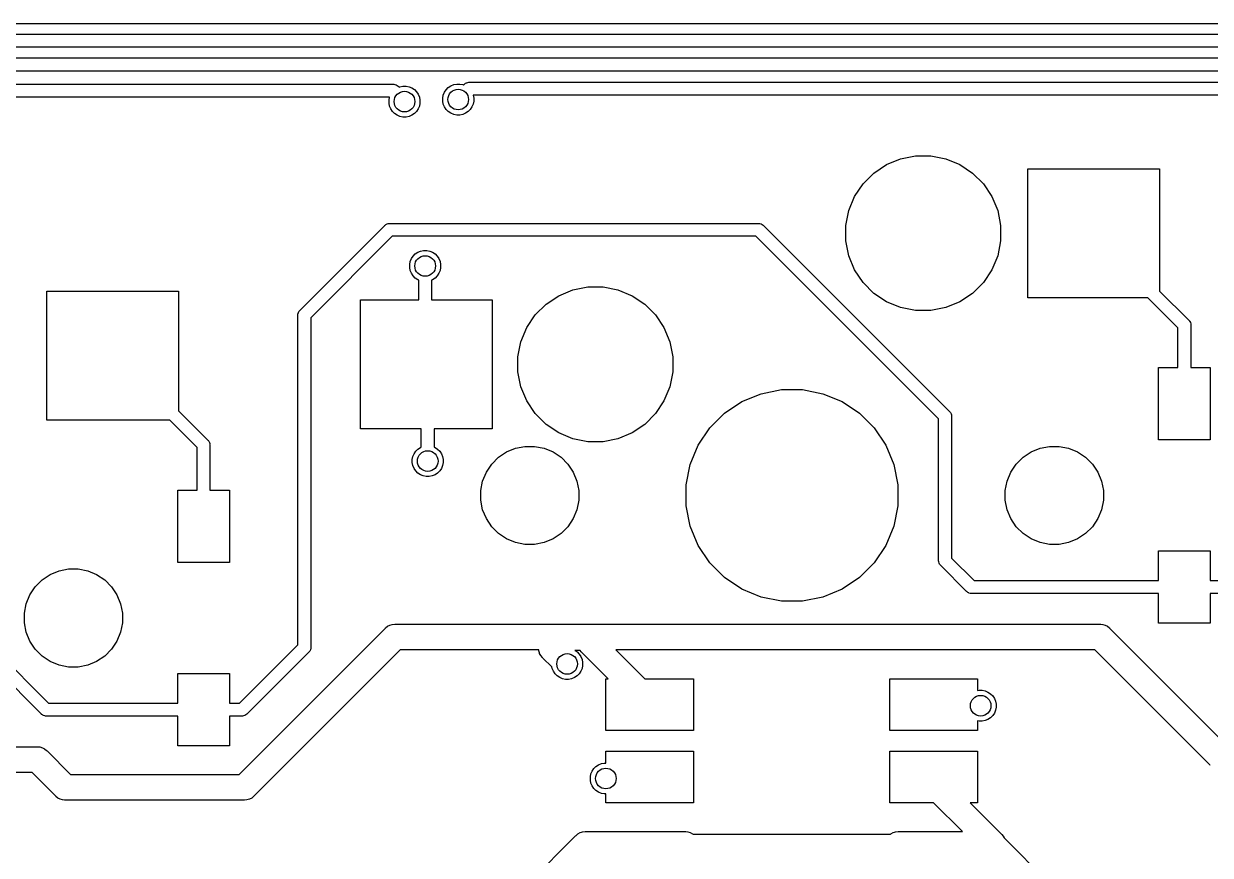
# Model space of a CAD drawing. Extents: x 0.5 to 11.2, y -4.1 to -0.9.
# Drawn here: x 8.06 to 8.965, y -2.899 to -2.264 of the extents above; entities that cross this region are included whole.
import ezdxf

# ---------------------------------------------------------------- set-up
doc = ezdxf.new("R2010")
doc.units = 0
doc.header["$MEASUREMENT"] = 0
doc.layers.add('BLACK', color=7, linetype='CONTINUOUS')

msp = doc.modelspace()

# ---------------------------------------------------------------- linework, layer by layer
at = {"layer": 'BLACK', "linetype": 'CONTINUOUS'}
for p, q in [((9.54877, -2.26421), (7.76133, -2.26421)), ((7.76691, -2.27209), (9.54167, -2.27209)), ((9.53985, -2.28209), (7.76873, -2.28209)), ((7.774, -2.29028), (9.09509, -2.29028)), ((9.09235, -2.30028), (7.77582, -2.30028)), ((7.7809, -2.31043), (8.34218, -2.31043)), ((8.34218, -2.31043), (8.34242, -2.31041)), ((8.34242, -2.31041), (8.34266, -2.31043)), ((8.34266, -2.31043), (8.34266, -2.31043)), ((8.34266, -2.31043), (8.34339, -2.3105)), ((8.34339, -2.3105), (8.34431, -2.31079)), ((8.34431, -2.31079), (8.34517, -2.31124)), ((8.34517, -2.31124), (8.34592, -2.31186)), ((8.34592, -2.31186), (8.34607, -2.31205)), ((8.34607, -2.31205), (8.34657, -2.31254)), ((8.34657, -2.31254), (8.34724, -2.31226)), ((8.34724, -2.31226), (8.34953, -2.31181)), ((8.34953, -2.31181), (8.35185, -2.31181)), ((8.35185, -2.31181), (8.35413, -2.31226)), ((8.35413, -2.31226), (8.35628, -2.31316)), ((8.35628, -2.31316), (8.35822, -2.31445)), ((8.35822, -2.31445), (8.35986, -2.31609)), ((8.35986, -2.31609), (8.36116, -2.31803)), ((8.38117, -2.31645), (8.38246, -2.31452)), ((8.38246, -2.31452), (8.3841, -2.31287)), ((8.3841, -2.31287), (8.38604, -2.31158)), ((8.38604, -2.31158), (8.38819, -2.31069)), ((8.38819, -2.31069), (8.39047, -2.31024)), ((8.39047, -2.31024), (8.3928, -2.31024)), ((8.3928, -2.31024), (8.39508, -2.31069)), ((8.39508, -2.31069), (8.39575, -2.31097)), ((8.39575, -2.31097), (8.39625, -2.31047)), ((8.39625, -2.31047), (8.3964, -2.31028)), ((8.3964, -2.31028), (8.39671, -2.31003)), ((8.39671, -2.31003), (8.39715, -2.30967)), ((8.39715, -2.30967), (8.39801, -2.30921)), ((8.39801, -2.30921), (8.39812, -2.30918)), ((8.39812, -2.30918), (8.39894, -2.30893)), ((8.39894, -2.30893), (8.39966, -2.30886)), ((8.39966, -2.30886), (8.3999, -2.30883)), ((8.39966, -2.30886), (8.39966, -2.30886)), ((8.3999, -2.30883), (8.40014, -2.30886)), ((8.40014, -2.30886), (9.07879, -2.30886)), ((8.33931, -2.32028), (7.7827, -2.32028)), ((8.33888, -2.32246), (8.33931, -2.32028)), ((8.33888, -2.32479), (8.33888, -2.32246)), ((8.33933, -2.32707), (8.33888, -2.32479)), ((8.36116, -2.31803), (8.36205, -2.32018)), ((8.36205, -2.32018), (8.3625, -2.32246)), ((8.3625, -2.32479), (8.36205, -2.32707)), ((8.3625, -2.32246), (8.3625, -2.32479)), ((8.37982, -2.32088), (8.38028, -2.3186)), ((8.37982, -2.32321), (8.37982, -2.32088)), ((8.38028, -2.32549), (8.37982, -2.32321)), ((8.38028, -2.3186), (8.38117, -2.31645)), ((8.40344, -2.32321), (8.40299, -2.32549)), ((9.077, -2.3187), (8.40301, -2.3187)), ((8.40301, -2.3187), (8.40344, -2.32088)), ((8.40344, -2.32088), (8.40344, -2.32321)), ((8.34022, -2.32922), (8.33933, -2.32707)), ((8.34151, -2.33115), (8.34022, -2.32922)), ((8.34316, -2.3328), (8.34151, -2.33115)), ((8.34509, -2.33409), (8.34316, -2.3328)), ((8.34724, -2.33498), (8.34509, -2.33409)), ((8.35628, -2.33409), (8.35413, -2.33498)), ((8.35822, -2.3328), (8.35628, -2.33409)), ((8.35986, -2.33115), (8.35822, -2.3328)), ((8.36116, -2.32922), (8.35986, -2.33115)), ((8.36205, -2.32707), (8.36116, -2.32922)), ((8.38117, -2.32764), (8.38028, -2.32549)), ((8.38246, -2.32958), (8.38117, -2.32764)), ((8.3841, -2.33122), (8.38246, -2.32958)), ((8.38604, -2.33251), (8.3841, -2.33122)), ((8.38819, -2.3334), (8.38604, -2.33251)), ((8.39047, -2.33386), (8.38819, -2.3334)), ((8.3928, -2.33386), (8.39047, -2.33386)), ((8.39508, -2.3334), (8.3928, -2.33386)), ((8.39723, -2.33251), (8.39508, -2.3334)), ((8.39916, -2.33122), (8.39723, -2.33251)), ((8.40081, -2.32958), (8.39916, -2.33122)), ((8.4021, -2.32764), (8.40081, -2.32958)), ((8.40299, -2.32549), (8.4021, -2.32764)), ((8.34953, -2.33543), (8.34724, -2.33498)), ((8.35185, -2.33543), (8.34953, -2.33543)), ((8.35413, -2.33498), (8.35185, -2.33543)), ((8.71827, -2.37168), (8.72901, -2.36723)), ((8.72901, -2.36723), (8.74042, -2.36496)), ((8.74042, -2.36496), (8.75206, -2.36496)), ((8.75206, -2.36496), (8.76347, -2.36723)), ((8.76347, -2.36723), (8.77421, -2.37168)), ((8.70037, -2.38637), (8.70859, -2.37814)), ((8.70859, -2.37814), (8.71827, -2.37168)), ((8.77421, -2.37168), (8.78389, -2.37814)), ((8.78389, -2.37814), (8.79211, -2.38637)), ((8.82604, -2.47323), (8.82604, -2.3748)), ((8.82604, -2.3748), (8.92644, -2.3748)), ((8.92644, -2.3748), (8.92644, -2.46812)), ((8.69391, -2.39604), (8.70037, -2.38637)), ((8.79211, -2.38637), (8.79857, -2.39604)), ((8.68945, -2.40679), (8.69391, -2.39604)), ((8.79857, -2.39604), (8.80303, -2.40679)), ((8.68719, -2.4182), (8.68945, -2.40679)), ((8.80303, -2.40679), (8.8053, -2.4182)), ((8.271, -2.48277), (8.33562, -2.41815)), ((8.33562, -2.41815), (8.33577, -2.41796)), ((8.33577, -2.41796), (8.33596, -2.41781)), ((8.33596, -2.41781), (8.33652, -2.41735)), ((8.33596, -2.41781), (8.33596, -2.41781)), ((8.33652, -2.41735), (8.33738, -2.41689)), ((8.33652, -2.41735), (8.33652, -2.41735)), ((8.33652, -2.41735), (8.33652, -2.41735)), ((8.33738, -2.41689), (8.33831, -2.41661)), ((8.33831, -2.41661), (8.33903, -2.41654)), ((8.33903, -2.41654), (8.33927, -2.41651)), ((8.33903, -2.41654), (8.33903, -2.41654)), ((8.33927, -2.41651), (8.33951, -2.41654)), ((8.33951, -2.41654), (8.62053, -2.41654)), ((8.62053, -2.41654), (8.62077, -2.41651)), ((8.62077, -2.41651), (8.62101, -2.41654)), ((8.62101, -2.41654), (8.62101, -2.41654)), ((8.62101, -2.41654), (8.62173, -2.41661)), ((8.62173, -2.41661), (8.62266, -2.41689)), ((8.62266, -2.41689), (8.62352, -2.41735)), ((8.62352, -2.41735), (8.62426, -2.41796)), ((8.62426, -2.41796), (8.62442, -2.41815)), ((8.62442, -2.41815), (8.7662, -2.55993)), ((8.68719, -2.42983), (8.68719, -2.4182)), ((8.8053, -2.4182), (8.8053, -2.42983)), ((8.34131, -2.42638), (8.27923, -2.48846)), ((8.61873, -2.42638), (8.34131, -2.42638)), ((8.75797, -2.56562), (8.61873, -2.42638)), ((8.68945, -2.44124), (8.68719, -2.42983)), ((8.8053, -2.42983), (8.80303, -2.44124)), ((8.35597, -2.44342), (8.35726, -2.44149)), ((8.35726, -2.44149), (8.35891, -2.43984)), ((8.35891, -2.43984), (8.36084, -2.43855)), ((8.36084, -2.43855), (8.36299, -2.43766)), ((8.36299, -2.43766), (8.36527, -2.4372)), ((8.36527, -2.4372), (8.3676, -2.4372)), ((8.3676, -2.4372), (8.36988, -2.43766)), ((8.36988, -2.43766), (8.37203, -2.43855)), ((8.37203, -2.43855), (8.37397, -2.43984)), ((8.37397, -2.43984), (8.37561, -2.44149)), ((8.37561, -2.44149), (8.3769, -2.44342)), ((8.69391, -2.45199), (8.68945, -2.44124)), ((8.80303, -2.44124), (8.79857, -2.45199)), ((8.35463, -2.44785), (8.35508, -2.44557)), ((8.35463, -2.45018), (8.35463, -2.44785)), ((8.35508, -2.45246), (8.35463, -2.45018)), ((8.35508, -2.44557), (8.35597, -2.44342)), ((8.3769, -2.44342), (8.37779, -2.44557)), ((8.37779, -2.44557), (8.37825, -2.44785)), ((8.37825, -2.45018), (8.37779, -2.45246)), ((8.37825, -2.44785), (8.37825, -2.45018)), ((8.70037, -2.46166), (8.69391, -2.45199)), ((8.79857, -2.45199), (8.79211, -2.46166)), ((8.35597, -2.45461), (8.35508, -2.45246)), ((8.35726, -2.45654), (8.35597, -2.45461)), ((8.35891, -2.45819), (8.35726, -2.45654)), ((8.36084, -2.45948), (8.35891, -2.45819)), ((8.36152, -2.45976), (8.36084, -2.45948)), ((8.36152, -2.4748), (8.36152, -2.45976)), ((8.37203, -2.45948), (8.37136, -2.45976)), ((8.37136, -2.45976), (8.37136, -2.4748)), ((8.37397, -2.45819), (8.37203, -2.45948)), ((8.37561, -2.45654), (8.37397, -2.45819)), ((8.3769, -2.45461), (8.37561, -2.45654)), ((8.37779, -2.45246), (8.3769, -2.45461)), ((8.07801, -2.56673), (8.07801, -2.46831)), ((8.07801, -2.46831), (8.17841, -2.46831)), ((8.17841, -2.46831), (8.17841, -2.55946)), ((8.46827, -2.47168), (8.47901, -2.46723)), ((8.47901, -2.46723), (8.49042, -2.46496)), ((8.49042, -2.46496), (8.50206, -2.46496)), ((8.50206, -2.46496), (8.51347, -2.46723)), ((8.51347, -2.46723), (8.52421, -2.47168)), ((8.70859, -2.46989), (8.70037, -2.46166)), ((8.71827, -2.47635), (8.70859, -2.46989)), ((8.78389, -2.46989), (8.77421, -2.47635)), ((8.79211, -2.46166), (8.78389, -2.46989)), ((8.92644, -2.46812), (8.94876, -2.49044)), ((8.31711, -2.57323), (8.31711, -2.4748)), ((8.31711, -2.4748), (8.36152, -2.4748)), ((8.37136, -2.4748), (8.4175, -2.4748)), ((8.4175, -2.4748), (8.4175, -2.57323)), ((8.45037, -2.48637), (8.45859, -2.47814)), ((8.45859, -2.47814), (8.46827, -2.47168)), ((8.52421, -2.47168), (8.53389, -2.47814)), ((8.53389, -2.47814), (8.54211, -2.48637)), ((8.72901, -2.4808), (8.71827, -2.47635)), ((8.77421, -2.47635), (8.76347, -2.4808)), ((8.91763, -2.47323), (8.82604, -2.47323)), ((8.94053, -2.49613), (8.91763, -2.47323)), ((8.26937, -2.48642), (8.26941, -2.48595)), ((8.26939, -2.48666), (8.26937, -2.48642)), ((8.26939, -2.738), (8.26939, -2.48666)), ((8.26941, -2.48595), (8.26946, -2.48545)), ((8.26946, -2.48545), (8.2695, -2.48532)), ((8.2695, -2.48532), (8.26974, -2.48452)), ((8.26974, -2.48452), (8.2702, -2.48367)), ((8.2702, -2.48367), (8.27066, -2.48311)), ((8.27066, -2.48311), (8.27081, -2.48292)), ((8.27066, -2.48311), (8.27066, -2.48311)), ((8.27081, -2.48292), (8.271, -2.48277)), ((8.44391, -2.49604), (8.45037, -2.48637)), ((8.54211, -2.48637), (8.54857, -2.49604)), ((8.74042, -2.48307), (8.72901, -2.4808)), ((8.75206, -2.48307), (8.74042, -2.48307)), ((8.76347, -2.4808), (8.75206, -2.48307)), ((8.27923, -2.48846), (8.27923, -2.7398)), ((8.43945, -2.50679), (8.44391, -2.49604)), ((8.54857, -2.49604), (8.55303, -2.50679)), ((8.94053, -2.52657), (8.94053, -2.49613)), ((8.94876, -2.49044), (8.94895, -2.4906)), ((8.94895, -2.4906), (8.9491, -2.49079)), ((8.9491, -2.49079), (8.9491, -2.49079)), ((8.9491, -2.49079), (8.9492, -2.4909)), ((8.9492, -2.4909), (8.94956, -2.49135)), ((8.94956, -2.49135), (8.95002, -2.4922)), ((8.95002, -2.4922), (8.9503, -2.49313)), ((8.9503, -2.49313), (8.95037, -2.49385)), ((8.95037, -2.49385), (8.95037, -2.49385)), ((8.95037, -2.49385), (8.9504, -2.49409)), ((8.9504, -2.49409), (8.95037, -2.49434)), ((8.95037, -2.49434), (8.95037, -2.52657)), ((8.43719, -2.5182), (8.43945, -2.50679)), ((8.55303, -2.50679), (8.5553, -2.5182)), ((8.43719, -2.52983), (8.43719, -2.5182)), ((8.5553, -2.5182), (8.5553, -2.52983)), ((8.43945, -2.54124), (8.43719, -2.52983)), ((8.5553, -2.52983), (8.55303, -2.54124)), ((8.92577, -2.58169), (8.92577, -2.52657)), ((8.92577, -2.52657), (8.94053, -2.52657)), ((8.95037, -2.52657), (8.96514, -2.52657)), ((8.96514, -2.52657), (8.96514, -2.58169)), ((8.44391, -2.55199), (8.43945, -2.54124)), ((8.55303, -2.54124), (8.54857, -2.55199)), ((8.60801, -2.55249), (8.6227, -2.54641)), ((8.6227, -2.54641), (8.63829, -2.54331)), ((8.63829, -2.54331), (8.65419, -2.54331)), ((8.65419, -2.54331), (8.66978, -2.54641)), ((8.66978, -2.54641), (8.68447, -2.55249)), ((8.17841, -2.55946), (8.20073, -2.58178)), ((8.45037, -2.56166), (8.44391, -2.55199)), ((8.54857, -2.55199), (8.54211, -2.56166)), ((8.59479, -2.56133), (8.60801, -2.55249)), ((8.68447, -2.55249), (8.69769, -2.56133)), ((8.7662, -2.55993), (8.76639, -2.56009)), ((8.76639, -2.56009), (8.76654, -2.56027)), ((8.76654, -2.56027), (8.76701, -2.56084)), ((8.17176, -2.56673), (8.07801, -2.56673)), ((8.1925, -2.58747), (8.17176, -2.56673)), ((8.45859, -2.56989), (8.45037, -2.56166)), ((8.54211, -2.56166), (8.53389, -2.56989)), ((8.58355, -2.57257), (8.59479, -2.56133)), ((8.69769, -2.56133), (8.70893, -2.57257)), ((8.75797, -2.67358), (8.75797, -2.56562)), ((8.76701, -2.56084), (8.76723, -2.56126)), ((8.76723, -2.56126), (8.76746, -2.56169)), ((8.76746, -2.56169), (8.76774, -2.56262)), ((8.76774, -2.56262), (8.76781, -2.56334)), ((8.76781, -2.56334), (8.76781, -2.56334)), ((8.76781, -2.56334), (8.76784, -2.56358)), ((8.76784, -2.56358), (8.76781, -2.56382)), ((8.76781, -2.56382), (8.76781, -2.67178)), ((8.36348, -2.57323), (8.31711, -2.57323)), ((8.36348, -2.58709), (8.36348, -2.57323)), ((8.4175, -2.57323), (8.37333, -2.57323)), ((8.37333, -2.57323), (8.37333, -2.58709)), ((8.46827, -2.57635), (8.45859, -2.56989)), ((8.47901, -2.5808), (8.46827, -2.57635)), ((8.52421, -2.57635), (8.51347, -2.5808)), ((8.53389, -2.56989), (8.52421, -2.57635)), ((8.57472, -2.58579), (8.58355, -2.57257)), ((8.70893, -2.57257), (8.71776, -2.58579)), ((8.1925, -2.62008), (8.1925, -2.58747)), ((8.20073, -2.58178), (8.20092, -2.58194)), ((8.20092, -2.58194), (8.20107, -2.58212)), ((8.20107, -2.58212), (8.20107, -2.58212)), ((8.20107, -2.58212), (8.20143, -2.58256)), ((8.20143, -2.58256), (8.20153, -2.58269)), ((8.20153, -2.58269), (8.20199, -2.58354)), ((8.20199, -2.58354), (8.20227, -2.58447)), ((8.20227, -2.58447), (8.20234, -2.58519)), ((8.20234, -2.58519), (8.20234, -2.58519)), ((8.20234, -2.58519), (8.20237, -2.58543)), ((8.20237, -2.58543), (8.20234, -2.58567)), ((8.20234, -2.58567), (8.20234, -2.62008)), ((8.36088, -2.58866), (8.36281, -2.58737)), ((8.36281, -2.58737), (8.36348, -2.58709)), ((8.37333, -2.58709), (8.374, -2.58737)), ((8.374, -2.58737), (8.37593, -2.58866)), ((8.43533, -2.58805), (8.44256, -2.58661)), ((8.44256, -2.58661), (8.44992, -2.58661)), ((8.44992, -2.58661), (8.45715, -2.58805)), ((8.49042, -2.58307), (8.47901, -2.5808)), ((8.50206, -2.58307), (8.49042, -2.58307)), ((8.51347, -2.5808), (8.50206, -2.58307)), ((8.56863, -2.60047), (8.57472, -2.58579)), ((8.71776, -2.58579), (8.72385, -2.60047)), ((8.83533, -2.58805), (8.84256, -2.58661)), ((8.84256, -2.58661), (8.84992, -2.58661)), ((8.84992, -2.58661), (8.85715, -2.58805)), ((8.96514, -2.58169), (8.92577, -2.58169)), ((8.35659, -2.59667), (8.35705, -2.59439)), ((8.35659, -2.599), (8.35659, -2.59667)), ((8.35705, -2.59439), (8.35794, -2.59224)), ((8.35794, -2.59224), (8.35923, -2.59031)), ((8.35923, -2.59031), (8.36088, -2.58866)), ((8.37593, -2.58866), (8.37758, -2.59031)), ((8.37758, -2.59031), (8.37887, -2.59224)), ((8.37887, -2.59224), (8.37976, -2.59439)), ((8.37976, -2.59439), (8.38022, -2.59667)), ((8.38022, -2.59667), (8.38022, -2.599)), ((8.41719, -2.60017), (8.4224, -2.59496)), ((8.4224, -2.59496), (8.42852, -2.59087)), ((8.42852, -2.59087), (8.43533, -2.58805)), ((8.45715, -2.58805), (8.46396, -2.59087)), ((8.46396, -2.59087), (8.47008, -2.59496)), ((8.47008, -2.59496), (8.47529, -2.60017)), ((8.81719, -2.60017), (8.8224, -2.59496)), ((8.8224, -2.59496), (8.82852, -2.59087)), ((8.82852, -2.59087), (8.83533, -2.58805)), ((8.85715, -2.58805), (8.86396, -2.59087)), ((8.86396, -2.59087), (8.87008, -2.59496)), ((8.87008, -2.59496), (8.87529, -2.60017)), ((8.35705, -2.60128), (8.35659, -2.599)), ((8.35794, -2.60343), (8.35705, -2.60128)), ((8.35923, -2.60536), (8.35794, -2.60343)), ((8.36088, -2.60701), (8.35923, -2.60536)), ((8.37758, -2.60536), (8.37593, -2.60701)), ((8.37887, -2.60343), (8.37758, -2.60536)), ((8.37976, -2.60128), (8.37887, -2.60343)), ((8.38022, -2.599), (8.37976, -2.60128)), ((8.4131, -2.6063), (8.41719, -2.60017)), ((8.47529, -2.60017), (8.47939, -2.6063)), ((8.56553, -2.61607), (8.56863, -2.60047)), ((8.72385, -2.60047), (8.72695, -2.61607)), ((8.8131, -2.6063), (8.81719, -2.60017)), ((8.87529, -2.60017), (8.87938, -2.6063)), ((8.36281, -2.6083), (8.36088, -2.60701)), ((8.36496, -2.60919), (8.36281, -2.6083)), ((8.36724, -2.60965), (8.36496, -2.60919)), ((8.36957, -2.60965), (8.36724, -2.60965)), ((8.37185, -2.60919), (8.36957, -2.60965)), ((8.374, -2.6083), (8.37185, -2.60919)), ((8.37593, -2.60701), (8.374, -2.6083)), ((8.40884, -2.62033), (8.41028, -2.61311)), ((8.41028, -2.61311), (8.4131, -2.6063)), ((8.47939, -2.6063), (8.4822, -2.61311)), ((8.4822, -2.61311), (8.48364, -2.62033)), ((8.80884, -2.62033), (8.81028, -2.61311)), ((8.81028, -2.61311), (8.8131, -2.6063)), ((8.87938, -2.6063), (8.8822, -2.61311)), ((8.8822, -2.61311), (8.88364, -2.62033)), ((8.17774, -2.6752), (8.17774, -2.62008)), ((8.17774, -2.62008), (8.1925, -2.62008)), ((8.20234, -2.62008), (8.21711, -2.62008)), ((8.21711, -2.62008), (8.21711, -2.6752)), ((8.40884, -2.6277), (8.40884, -2.62033)), ((8.48364, -2.62033), (8.48364, -2.6277)), ((8.56553, -2.63196), (8.56553, -2.61607)), ((8.72695, -2.61607), (8.72695, -2.63196)), ((8.80884, -2.6277), (8.80884, -2.62033)), ((8.88364, -2.62033), (8.88364, -2.6277)), ((8.41028, -2.63493), (8.40884, -2.6277)), ((8.48364, -2.6277), (8.4822, -2.63493)), ((8.56863, -2.64756), (8.56553, -2.63196)), ((8.72695, -2.63196), (8.72385, -2.64756)), ((8.81028, -2.63493), (8.80884, -2.6277)), ((8.88364, -2.6277), (8.8822, -2.63493)), ((8.4131, -2.64173), (8.41028, -2.63493)), ((8.41719, -2.64786), (8.4131, -2.64173)), ((8.47939, -2.64173), (8.47529, -2.64786)), ((8.4822, -2.63493), (8.47939, -2.64173)), ((8.8131, -2.64173), (8.81028, -2.63493)), ((8.81719, -2.64786), (8.8131, -2.64173)), ((8.87938, -2.64173), (8.87529, -2.64786)), ((8.8822, -2.63493), (8.87938, -2.64173)), ((8.4224, -2.65307), (8.41719, -2.64786)), ((8.47529, -2.64786), (8.47008, -2.65307)), ((8.57472, -2.66225), (8.56863, -2.64756)), ((8.72385, -2.64756), (8.71776, -2.66225)), ((8.8224, -2.65307), (8.81719, -2.64786)), ((8.87529, -2.64786), (8.87008, -2.65307)), ((8.42852, -2.65716), (8.4224, -2.65307)), ((8.43533, -2.65998), (8.42852, -2.65716)), ((8.44256, -2.66142), (8.43533, -2.65998)), ((8.45715, -2.65998), (8.44992, -2.66142)), ((8.46396, -2.65716), (8.45715, -2.65998)), ((8.47008, -2.65307), (8.46396, -2.65716)), ((8.82852, -2.65716), (8.8224, -2.65307)), ((8.83533, -2.65998), (8.82852, -2.65716)), ((8.84256, -2.66142), (8.83533, -2.65998)), ((8.85715, -2.65998), (8.84992, -2.66142)), ((8.86396, -2.65716), (8.85715, -2.65998)), ((8.87008, -2.65307), (8.86396, -2.65716)), ((8.44992, -2.66142), (8.44256, -2.66142)), ((8.58355, -2.67546), (8.57472, -2.66225)), ((8.71776, -2.66225), (8.70893, -2.67546)), ((8.84992, -2.66142), (8.84256, -2.66142)), ((8.92577, -2.68898), (8.92577, -2.66634)), ((8.92577, -2.66634), (8.96514, -2.66634)), ((8.96514, -2.66634), (8.96514, -2.68898)), ((8.21711, -2.6752), (8.17774, -2.6752)), ((8.59479, -2.68671), (8.58355, -2.67546)), ((8.70893, -2.67546), (8.69769, -2.68671)), ((8.75795, -2.67382), (8.75797, -2.67358)), ((8.75804, -2.67478), (8.75795, -2.67382)), ((8.75833, -2.67571), (8.75804, -2.67478)), ((8.75878, -2.67657), (8.75833, -2.67571)), ((8.75914, -2.677), (8.75878, -2.67657)), ((8.7594, -2.67732), (8.75914, -2.677)), ((8.75958, -2.67747), (8.7594, -2.67732)), ((8.77932, -2.69721), (8.75958, -2.67747)), ((8.76781, -2.67178), (8.78501, -2.68898)), ((8.07437, -2.68847), (8.08049, -2.68437)), ((8.08049, -2.68437), (8.0873, -2.68156)), ((8.0873, -2.68156), (8.09452, -2.68012)), ((8.09452, -2.68012), (8.10189, -2.68012)), ((8.10189, -2.68012), (8.10912, -2.68156)), ((8.10912, -2.68156), (8.11592, -2.68437)), ((8.11592, -2.68437), (8.12205, -2.68847)), ((8.60801, -2.69554), (8.59479, -2.68671)), ((8.69769, -2.68671), (8.68447, -2.69554)), ((8.06506, -2.6998), (8.06916, -2.69368)), ((8.06916, -2.69368), (8.07437, -2.68847)), ((8.12205, -2.68847), (8.12726, -2.69368)), ((8.12726, -2.69368), (8.13135, -2.6998)), ((8.6227, -2.70162), (8.60801, -2.69554)), ((8.68447, -2.69554), (8.66978, -2.70162)), ((8.78501, -2.68898), (8.92577, -2.68898)), ((8.96514, -2.68898), (8.97294, -2.68898)), ((8.06224, -2.70661), (8.06506, -2.6998)), ((8.13135, -2.6998), (8.13417, -2.70661)), ((8.63829, -2.70472), (8.6227, -2.70162)), ((8.65419, -2.70472), (8.63829, -2.70472)), ((8.66978, -2.70162), (8.65419, -2.70472)), ((8.77948, -2.69739), (8.77932, -2.69721)), ((8.77966, -2.69755), (8.77948, -2.69739)), ((8.78023, -2.69801), (8.77966, -2.69755)), ((8.78093, -2.69839), (8.78023, -2.69801)), ((8.78108, -2.69847), (8.78093, -2.69839)), ((8.78201, -2.69875), (8.78108, -2.69847)), ((8.78273, -2.69882), (8.78201, -2.69875)), ((8.78297, -2.69884), (8.78273, -2.69882)), ((8.78273, -2.69882), (8.78273, -2.69882)), ((8.78321, -2.69882), (8.78297, -2.69884)), ((8.92577, -2.69882), (8.78321, -2.69882)), ((8.92577, -2.72146), (8.92577, -2.69882)), ((8.97474, -2.69882), (8.96514, -2.69882)), ((8.96514, -2.69882), (8.96514, -2.72146)), ((8.06081, -2.71384), (8.06224, -2.70661)), ((8.06081, -2.7212), (8.06081, -2.71384)), ((8.13417, -2.70661), (8.13561, -2.71384)), ((8.13561, -2.71384), (8.13561, -2.7212)), ((8.06224, -2.72843), (8.06081, -2.7212)), ((8.13561, -2.7212), (8.13417, -2.72843)), ((8.33771, -2.72386), (8.33942, -2.72295)), ((8.33942, -2.72295), (8.33943, -2.72295)), ((8.33943, -2.72295), (8.34128, -2.72239)), ((8.34128, -2.72239), (8.34321, -2.7222)), ((8.34321, -2.7222), (8.34369, -2.72224)), ((8.34369, -2.72224), (8.46871, -2.72224)), ((8.46871, -2.72224), (8.46919, -2.7222)), ((8.46919, -2.7222), (8.46968, -2.72224)), ((8.46968, -2.72224), (8.88072, -2.72224)), ((8.88072, -2.72224), (8.8812, -2.7222)), ((8.8812, -2.7222), (8.88168, -2.72224)), ((8.88168, -2.72224), (8.88313, -2.72239)), ((8.88313, -2.72239), (8.88499, -2.72295)), ((8.88499, -2.72295), (8.8867, -2.72386)), ((8.96514, -2.72146), (8.92577, -2.72146)), ((8.02687, -2.73005), (8.0793, -2.78248)), ((8.06506, -2.73524), (8.06224, -2.72843)), ((8.13417, -2.72843), (8.13135, -2.73524)), ((8.22456, -2.83681), (8.33591, -2.72547)), ((8.33591, -2.72547), (8.33622, -2.72509)), ((8.33622, -2.72509), (8.33771, -2.72386)), ((8.8867, -2.72386), (8.88819, -2.72509)), ((8.88819, -2.72509), (8.8885, -2.72547)), ((8.8885, -2.72547), (8.97622, -2.81319)), ((8.07361, -2.79071), (8.01864, -2.73574)), ((8.06916, -2.74136), (8.06506, -2.73524)), ((8.07437, -2.74657), (8.06916, -2.74136)), ((8.12726, -2.74136), (8.12205, -2.74657)), ((8.13135, -2.73524), (8.12726, -2.74136)), ((8.22491, -2.78248), (8.26939, -2.738)), ((8.27899, -2.74156), (8.27888, -2.74193)), ((8.27916, -2.741), (8.27899, -2.74156)), ((8.27923, -2.74028), (8.27916, -2.741)), ((8.27923, -2.7398), (8.27926, -2.74004)), ((8.27926, -2.74004), (8.27923, -2.74028)), ((8.27923, -2.74028), (8.27923, -2.74028)), ((8.08049, -2.75066), (8.07437, -2.74657)), ((8.0873, -2.75348), (8.08049, -2.75066)), ((8.11592, -2.75066), (8.10912, -2.75348)), ((8.12205, -2.74657), (8.11592, -2.75066)), ((8.27762, -2.74369), (8.2306, -2.79071)), ((8.34729, -2.74193), (8.23594, -2.85327)), ((8.27781, -2.74354), (8.27762, -2.74369)), ((8.27798, -2.74333), (8.27781, -2.74354)), ((8.27842, -2.74279), (8.27798, -2.74333)), ((8.27888, -2.74193), (8.27842, -2.74279)), ((8.45312, -2.74193), (8.34729, -2.74193)), ((8.45319, -2.74268), (8.45312, -2.74193)), ((8.45363, -2.74412), (8.45319, -2.74268)), ((8.45376, -2.74453), (8.45363, -2.74412)), ((8.45467, -2.74624), (8.45376, -2.74453)), ((8.4559, -2.74774), (8.45467, -2.74624)), ((8.45628, -2.74805), (8.4559, -2.74774)), ((8.46313, -2.7549), (8.45628, -2.74805)), ((8.48454, -2.74232), (8.48064, -2.74232)), ((8.48064, -2.74232), (8.48223, -2.74338)), ((8.48223, -2.74338), (8.48388, -2.74503)), ((8.48388, -2.74503), (8.48517, -2.74696)), ((8.48543, -2.74341), (8.48454, -2.74232)), ((8.48517, -2.74696), (8.48606, -2.74911)), ((8.4858, -2.74372), (8.48543, -2.74341)), ((8.50606, -2.76398), (8.4858, -2.74372)), ((8.48606, -2.74911), (8.48652, -2.7514)), ((8.87712, -2.74193), (8.51185, -2.74193)), ((8.51185, -2.74193), (8.5339, -2.76398)), ((8.96484, -2.82965), (8.87712, -2.74193)), ((8.09452, -2.75492), (8.0873, -2.75348)), ((8.10189, -2.75492), (8.09452, -2.75492)), ((8.10912, -2.75348), (8.10189, -2.75492)), ((8.46335, -2.756), (8.46313, -2.7549)), ((8.46424, -2.75815), (8.46335, -2.756)), ((8.46553, -2.76009), (8.46424, -2.75815)), ((8.48517, -2.75815), (8.48388, -2.76009)), ((8.48606, -2.756), (8.48517, -2.75815)), ((8.48652, -2.75372), (8.48606, -2.756)), ((8.48652, -2.7514), (8.48652, -2.75372)), ((8.17774, -2.78248), (8.17774, -2.75984)), ((8.17774, -2.75984), (8.21711, -2.75984)), ((8.21711, -2.75984), (8.21711, -2.78248)), ((8.46718, -2.76173), (8.46553, -2.76009)), ((8.46911, -2.76303), (8.46718, -2.76173)), ((8.47126, -2.76392), (8.46911, -2.76303)), ((8.47354, -2.76437), (8.47126, -2.76392)), ((8.47587, -2.76437), (8.47354, -2.76437)), ((8.47815, -2.76392), (8.47587, -2.76437)), ((8.4803, -2.76303), (8.47815, -2.76392)), ((8.48223, -2.76173), (8.4803, -2.76303)), ((8.48388, -2.76009), (8.48223, -2.76173)), ((8.50423, -2.80335), (8.50423, -2.76398)), ((8.50423, -2.76398), (8.50606, -2.76398)), ((8.5339, -2.76398), (8.57116, -2.76398)), ((8.57116, -2.76398), (8.57116, -2.80335)), ((8.72077, -2.80335), (8.72077, -2.76398)), ((8.72077, -2.76398), (8.7877, -2.76398)), ((8.7877, -2.76398), (8.7877, -2.77289)), ((8.7877, -2.77289), (8.78888, -2.77265)), ((8.78888, -2.77265), (8.79121, -2.77265)), ((8.79121, -2.77265), (8.79349, -2.7731)), ((8.79349, -2.7731), (8.79564, -2.774)), ((8.79564, -2.774), (8.79758, -2.77529)), ((8.79758, -2.77529), (8.79922, -2.77693)), ((8.79922, -2.77693), (8.80051, -2.77887)), ((8.0793, -2.78248), (8.17774, -2.78248)), ((8.21711, -2.78248), (8.22491, -2.78248)), ((8.80051, -2.77887), (8.8014, -2.78102)), ((8.8014, -2.78102), (8.80186, -2.7833)), ((8.80186, -2.78563), (8.8014, -2.78791)), ((8.80186, -2.7833), (8.80186, -2.78563)), ((8.07377, -2.7909), (8.07361, -2.79071)), ((8.07395, -2.79105), (8.07377, -2.7909)), ((8.07452, -2.79151), (8.07395, -2.79105)), ((8.07488, -2.79171), (8.07452, -2.79151)), ((8.07537, -2.79197), (8.07488, -2.79171)), ((8.0763, -2.79225), (8.07537, -2.79197)), ((8.07702, -2.79232), (8.0763, -2.79225)), ((8.07726, -2.79235), (8.07702, -2.79232)), ((8.07702, -2.79232), (8.07702, -2.79232)), ((8.0775, -2.79232), (8.07726, -2.79235)), ((8.17774, -2.79232), (8.0775, -2.79232)), ((8.17774, -2.81496), (8.17774, -2.79232)), ((8.22671, -2.79232), (8.21711, -2.79232)), ((8.21711, -2.79232), (8.21711, -2.81496)), ((8.22695, -2.79235), (8.22671, -2.79232)), ((8.22719, -2.79232), (8.22695, -2.79235)), ((8.22791, -2.79225), (8.22719, -2.79232)), ((8.22719, -2.79232), (8.22719, -2.79232)), ((8.22884, -2.79197), (8.22791, -2.79225)), ((8.2297, -2.79151), (8.22884, -2.79197)), ((8.23045, -2.7909), (8.2297, -2.79151)), ((8.2306, -2.79071), (8.23045, -2.7909)), ((8.79349, -2.79582), (8.79121, -2.79627)), ((8.79564, -2.79493), (8.79349, -2.79582)), ((8.79758, -2.79364), (8.79564, -2.79493)), ((8.79922, -2.79199), (8.79758, -2.79364)), ((8.80051, -2.79006), (8.79922, -2.79199)), ((8.8014, -2.78791), (8.80051, -2.79006)), ((8.57116, -2.80335), (8.50423, -2.80335)), ((8.7877, -2.80335), (8.72077, -2.80335)), ((8.78888, -2.79627), (8.7877, -2.79604)), ((8.7877, -2.79604), (8.7877, -2.80335)), ((8.79121, -2.79627), (8.78888, -2.79627)), ((7.98304, -2.81575), (8.07028, -2.81575)), ((8.07028, -2.81575), (8.07077, -2.8157)), ((8.07077, -2.8157), (8.07125, -2.81575)), ((8.07125, -2.81575), (8.0727, -2.81589)), ((8.0727, -2.81589), (8.07455, -2.81645)), ((8.07455, -2.81645), (8.07626, -2.81737)), ((8.07626, -2.81737), (8.07776, -2.8186)), ((8.07776, -2.8186), (8.07807, -2.81897)), ((8.07807, -2.81897), (8.09591, -2.83681)), ((8.21711, -2.81496), (8.17774, -2.81496)), ((8.50423, -2.82815), (8.50423, -2.81909)), ((8.50423, -2.81909), (8.57116, -2.81909)), ((8.57116, -2.81909), (8.57116, -2.85846)), ((8.72077, -2.85846), (8.72077, -2.81909)), ((8.72077, -2.81909), (8.7877, -2.81909)), ((8.7877, -2.81909), (8.7877, -2.85846)), ((8.49506, -2.83243), (8.4967, -2.83079)), ((8.4967, -2.83079), (8.49864, -2.82949)), ((8.49864, -2.82949), (8.50079, -2.8286)), ((8.50079, -2.8286), (8.50307, -2.82815)), ((8.50307, -2.82815), (8.50423, -2.82815)), ((8.96515, -2.83002), (8.96484, -2.82965)), ((8.06669, -2.83543), (7.97957, -2.83543)), ((8.08453, -2.85327), (8.06669, -2.83543)), ((8.09591, -2.83681), (8.22456, -2.83681)), ((8.49242, -2.8388), (8.49288, -2.83652)), ((8.49242, -2.84112), (8.49242, -2.8388)), ((8.49288, -2.84341), (8.49242, -2.84112)), ((8.49288, -2.83652), (8.49377, -2.83437)), ((8.49377, -2.83437), (8.49506, -2.83243)), ((8.49377, -2.84556), (8.49288, -2.84341)), ((8.49506, -2.84749), (8.49377, -2.84556)), ((8.4967, -2.84913), (8.49506, -2.84749)), ((8.49864, -2.85043), (8.4967, -2.84913)), ((8.08484, -2.85365), (8.08453, -2.85327)), ((8.08634, -2.85488), (8.08484, -2.85365)), ((8.08805, -2.85579), (8.08634, -2.85488)), ((8.0899, -2.85635), (8.08805, -2.85579)), ((8.09135, -2.8565), (8.0899, -2.85635)), ((8.09183, -2.85654), (8.09135, -2.8565)), ((8.09135, -2.8565), (8.09135, -2.8565)), ((8.09231, -2.8565), (8.09183, -2.85654)), ((8.22816, -2.8565), (8.09231, -2.8565)), ((8.22864, -2.85654), (8.22816, -2.8565)), ((8.23057, -2.85635), (8.22864, -2.85654)), ((8.23243, -2.85579), (8.23057, -2.85635)), ((8.23057, -2.85635), (8.23057, -2.85635)), ((8.23414, -2.85488), (8.23243, -2.85579)), ((8.23564, -2.85365), (8.23414, -2.85488)), ((8.23594, -2.85327), (8.23564, -2.85365)), ((8.50079, -2.85132), (8.49864, -2.85043)), ((8.50307, -2.85177), (8.50079, -2.85132)), ((8.50423, -2.85177), (8.50307, -2.85177)), ((8.50423, -2.85846), (8.50423, -2.85177)), ((8.57116, -2.85846), (8.50423, -2.85846)), ((8.75409, -2.85846), (8.72077, -2.85846)), ((8.77614, -2.88051), (8.75409, -2.85846)), ((8.7877, -2.85846), (8.78193, -2.85846)), ((8.78193, -2.85846), (8.80573, -2.88227)), ((8.38342, -2.9815), (8.48118, -2.88374)), ((8.48118, -2.88374), (8.48149, -2.88336)), ((8.48149, -2.88336), (8.48299, -2.88213)), ((8.48299, -2.88213), (8.4847, -2.88122)), ((8.4847, -2.88122), (8.48558, -2.88095)), ((8.48558, -2.88095), (8.48655, -2.88065)), ((8.48655, -2.88065), (8.48848, -2.88046)), ((8.48848, -2.88046), (8.48897, -2.88051)), ((8.48897, -2.88051), (8.56433, -2.88051)), ((8.56433, -2.88051), (8.56481, -2.88046)), ((8.56481, -2.88046), (8.5653, -2.88051)), ((8.5653, -2.88051), (8.56674, -2.88065)), ((8.56674, -2.88065), (8.5686, -2.88122)), ((8.5686, -2.88122), (8.57031, -2.88213)), ((8.57031, -2.88213), (8.57073, -2.88248)), ((8.57073, -2.88248), (8.7212, -2.88248)), ((8.7212, -2.88248), (8.72162, -2.88213)), ((8.72162, -2.88213), (8.72333, -2.88122)), ((8.72333, -2.88122), (8.7243, -2.88092)), ((8.7243, -2.88092), (8.72519, -2.88065)), ((8.72519, -2.88065), (8.72712, -2.88046)), ((8.72712, -2.88046), (8.7276, -2.88051)), ((8.7276, -2.88051), (8.77614, -2.88051)), ((8.80573, -2.88227), (8.80611, -2.88257)), ((8.80611, -2.88257), (8.80734, -2.88407)), ((8.80734, -2.88407), (8.80801, -2.88533)), ((8.80801, -2.88533), (8.89669, -2.97402))]:
    msp.add_line(p, q, dxfattribs=at)
at = {"layer": 'BLACK'}
for centre in [(8.35069, -2.32362), (8.39163, -2.32205), (8.36644, -2.44902), (8.36841, -2.59783), (8.4747, -2.75256), (8.79005, -2.78446), (8.50423, -2.83996)]:
    msp.add_circle(centre, 0.007874, dxfattribs=at)

doc.saveas('drawing.dxf')
